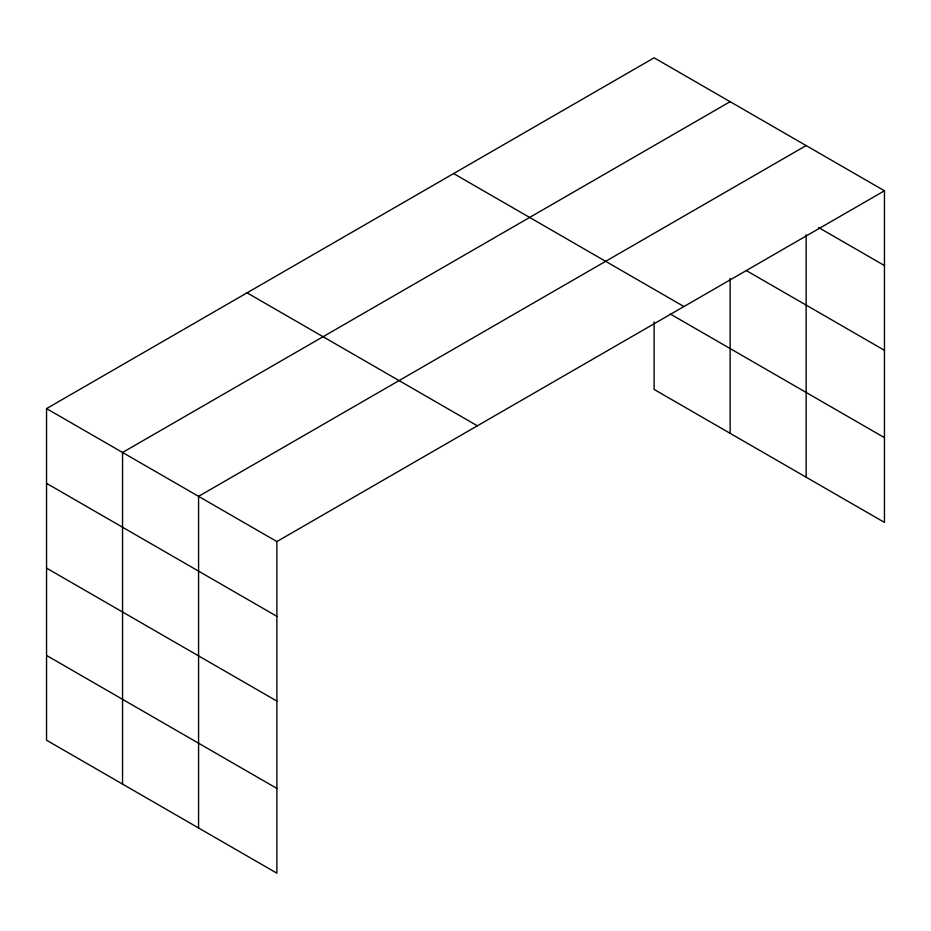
<?xml version="1.0" encoding="UTF-8"?>
<svg xmlns="http://www.w3.org/2000/svg" width="931" height="931" viewBox="0 0 931 931"><rect width="100%" height="100%" fill="white"/><g stroke="black" fill="none" stroke-linecap="round" stroke-linejoin="round"><path stroke-width="1.4" d="M884.45 190.785L654.121 57.815L46.55 408.593L46.55 740.215L276.879 873.185L276.879 541.563L884.45 190.785L884.45 522.407L654.121 389.437L654.121 321.905M730.137 101.688L122.555 452.478L122.555 784.1M806.141 145.573L198.571 496.351L198.571 827.973M818.57 227.513L884.45 265.556M746.325 270.572L884.45 350.312M453.63 173.562L683.948 306.543M670.32 314.026L884.45 437.651M247.052 292.834L477.37 425.804M46.55 408.593L276.879 541.563M46.55 483.352L276.879 616.334M46.55 568.119L276.879 701.09M46.55 655.447L276.879 788.429M806.141 234.705L806.141 477.196M730.137 278.404L730.137 433.311"/></g></svg>
